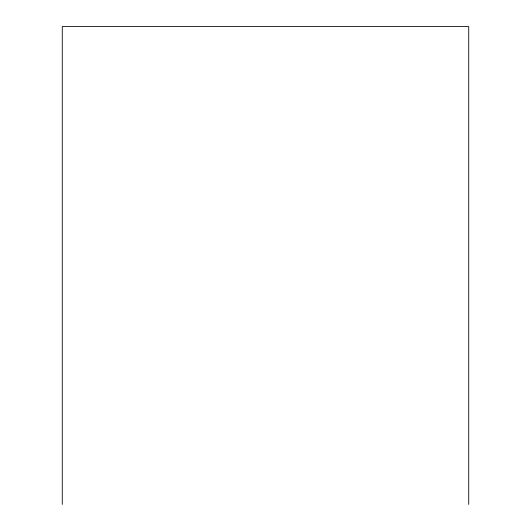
<?xml version="1.0" encoding="UTF-8"?>
<svg xmlns="http://www.w3.org/2000/svg" width="531" height="531" viewBox="0 0 531 531"><rect width="100%" height="100%" fill="white"/><g stroke="black" fill="none" stroke-linecap="round" stroke-linejoin="round"><path stroke-width="0.8" d="M468.727 504.45L468.727 26.55L62.273 26.55L62.273 504.45"/></g></svg>
